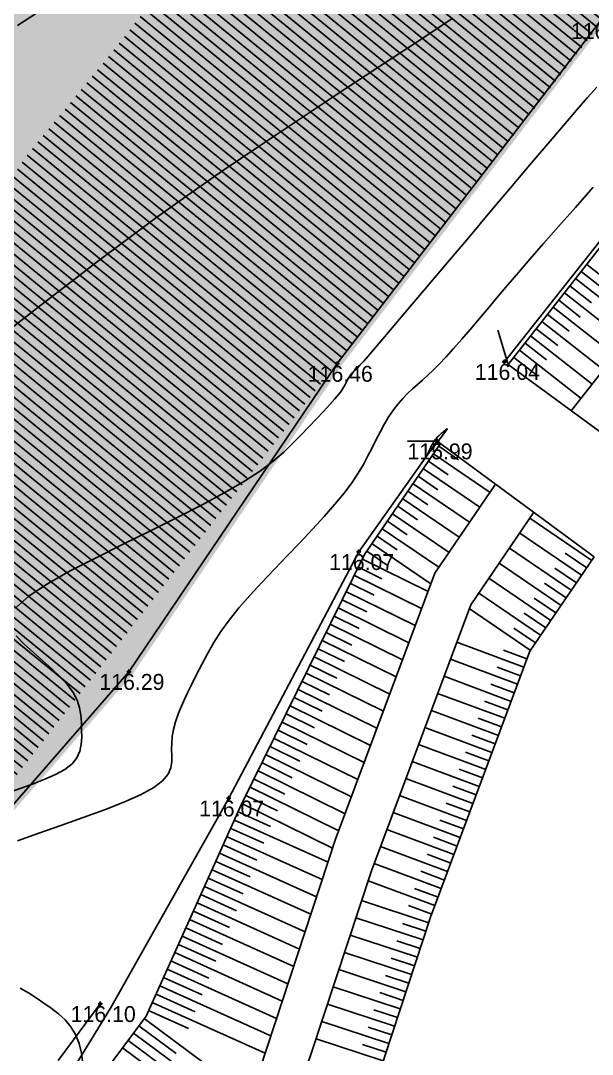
# Model space of a CAD drawing. Extents: x -196763 to -87592, y -65703 to -55832.
# Drawn here: x -87727.44 to -87714.86, y -65549.9 to -65527.14 of the extents above; entities that cross this region are included whole.
import ezdxf
from ezdxf.enums import TextEntityAlignment as Align

# ---------------------------------------------------------------- set-up
doc = ezdxf.new("R2010")
doc.units = 0
doc.header["$MEASUREMENT"] = 0
doc.header["$PDMODE"] = 34
doc.header["$PDSIZE"] = 0.05
doc.linetypes.add('DASHED', pattern=[70, 50, -20])
doc.layers.add('0_Limites_Terreno', color=30, linetype='DASHED', lineweight=35)
for name, color, linetype in [('0_PROP.trama', 251, 'Continuous'), ('0_tramas piso0', 7, 'Continuous'), ('CV', 8, 'Continuous'), ('CVD', 6, 'Continuous'), ('LEVTP_BERMA', 6, 'Continuous'), ('LEVTP_MURO', 1, 'Continuous'), ('LEVTP_RIBEIRA', 8, 'Continuous'), ('POINTS', 2, 'Continuous'), ('Z', 1, 'Continuous')]:
    doc.layers.add(name, color=color, linetype=linetype)

msp = doc.modelspace()

# ---------------------------------------------------------------- hatches: boundary and pattern name
at = {"layer": '0_PROP.trama'}
h = msp.add_hatch(dxfattribs=at)
h.set_pattern_fill('ANSI31', color=5, scale=1.5, angle=-42.143)
h.set_pattern_definition([(320.713916, (-87565.58503, -65839.24053), (0.11872367, 0.14512388), [])])
h.paths.add_polyline_path([(-87702.047, -65510.928), (-87708.364, -65507.248), (-87719.555, -65520.412), (-87719.852, -65520.772), (-87725.427, -65527.829), (-87727.256, -65530.042), (-87728.981, -65532.479), (-87729.732, -65533.703), (-87735.051, -65543.48), (-87735.571, -65544.325), (-87736.631, -65545.949), (-87735.223, -65547.087), (-87732.55, -65549.156), (-87731.442, -65548.788)])
at = {"layer": '0_tramas piso0', "transparency": 33554536}
h = msp.add_hatch(color=55, dxfattribs=at)
h.dxf.hatch_style = 1
h.paths.add_polyline_path([(-87714.683, -65527.143), (-87708.414, -65519.526), (-87702.728, -65511.908), (-87702.047, -65510.928), (-87733.16, -65492.785), (-87757.666, -65524.748), (-87752.965, -65530.076), (-87737.069, -65513.183), (-87728.347, -65503.545), (-87715.372, -65515.287), (-87722.752, -65523.442), (-87722.085, -65524.046), (-87723.426, -65525.528), (-87729.187, -65520.315), (-87743.673, -65539.795, 0.026518), (-87732.55, -65549.156), (-87731.442, -65548.788), (-87729.07, -65546.073), (-87725.06, -65541.472), (-87720.474, -65534.69)])
h.paths.add_polyline_path([(-87730.115, -65519.476), (-87734.38, -65515.617), (-87750.64, -65532.711), (-87749.534, -65533.964, 0.002029), (-87748.771, -65534.765, 0.008016), (-87745.423, -65538.132)], flags=17)

# ---------------------------------------------------------------- linework, layer by layer
at = {"layer": '0_Limites_Terreno', "ltscale": 0.02, "const_width": 0.2, "flags": 128}
msp.add_lwpolyline([(-87714.683, -65527.143), (-87708.414, -65519.526), (-87702.728, -65511.908), (-87702.047, -65510.928), (-87733.16, -65492.785), (-87757.787, -65524.906), (-87758.677, -65526.021), (-87754.184, -65530.984), (-87752.212, -65533.617), (-87749.225, -65537.03), (-87746.751, -65539.321), (-87744.372, -65541.245), (-87739.479, -65544.765), (-87733.993, -65548.35), (-87732.689, -65549.202), (-87731.442, -65548.788), (-87729.07, -65546.073), (-87725.06, -65541.472), (-87720.474, -65534.69)], close=True, dxfattribs=at)
at = {"layer": 'CV', "linetype": 'Continuous'}
for points in [[(-87725.752, -65526.094, 0), (-87727.511, -65527.25, 0)], [(-87717.929, -65527.087, 0), (-87718.762, -65527.635, 0), (-87719.628, -65528.204, 0), (-87719.628, -65528.204, 0), (-87720.499, -65528.776, 0), (-87721.358, -65529.343, 0), (-87722.196, -65529.903, 0), (-87723.001, -65530.449, 0), (-87723.764, -65530.98, 0), (-87723.764, -65530.98, 0), (-87724.476, -65531.49, 0), (-87725.145, -65531.984, 0), (-87725.781, -65532.465, 0), (-87726.396, -65532.938, 0), (-87727.001, -65533.407, 0), (-87727.001, -65533.407, 0), (-87727.602, -65533.874, 0)], [(-87714.766, -65528.602, 0), (-87714.969, -65528.834, 0), (-87715.209, -65529.111, 0), (-87715.497, -65529.447, 0), (-87715.497, -65529.447, 0), (-87715.841, -65529.851, 0), (-87716.234, -65530.314, 0), (-87716.664, -65530.822, 0), (-87717.117, -65531.359, 0), (-87717.583, -65531.911, 0), (-87717.583, -65531.911, 0), (-87718.047, -65532.462, 0), (-87718.494, -65532.992, 0), (-87718.906, -65533.479, 0), (-87719.264, -65533.903, 0), (-87719.552, -65534.241, 0), (-87719.552, -65534.241, 0), (-87719.758, -65534.48, 0), (-87719.893, -65534.635, 0), (-87719.975, -65534.725, 0), (-87720.022, -65534.773, 0), (-87720.051, -65534.8, 0), (-87720.051, -65534.8, 0), (-87720.077, -65534.824, 0), (-87720.103, -65534.848, 0), (-87720.129, -65534.874, 0), (-87720.154, -65534.902, 0), (-87720.178, -65534.933, 0), (-87720.178, -65534.933, 0), (-87720.202, -65534.969, 0), (-87720.225, -65535.007, 0), (-87720.247, -65535.048, 0), (-87720.269, -65535.09, 0), (-87720.291, -65535.133, 0), (-87720.291, -65535.133, 0), (-87720.313, -65535.177, 0), (-87720.342, -65535.227, 0), (-87720.383, -65535.288, 0), (-87720.443, -65535.366, 0), (-87720.528, -65535.466, 0), (-87720.528, -65535.466, 0), (-87720.641, -65535.593, 0), (-87720.779, -65535.741, 0), (-87720.935, -65535.907, 0), (-87721.104, -65536.084, 0), (-87721.279, -65536.266, 0), (-87721.279, -65536.266, 0), (-87721.458, -65536.45, 0), (-87721.654, -65536.639, 0), (-87721.885, -65536.836, 0), (-87722.166, -65537.048, 0), (-87722.517, -65537.277, 0), (-87722.517, -65537.277, 0), (-87722.948, -65537.528, 0), (-87723.447, -65537.797, 0), (-87723.998, -65538.08, 0), (-87724.583, -65538.371, 0), (-87725.185, -65538.667, 0), (-87725.185, -65538.667, 0), (-87725.785, -65538.964, 0), (-87726.352, -65539.255, 0), (-87726.854, -65539.537, 0), (-87727.258, -65539.805, 0), (-87727.532, -65540.055, 0)], [(-87714.841, -65530.808, 0), (-87715.235, -65531.252, 0), (-87715.604, -65531.669, 0), (-87715.937, -65532.048, 0), (-87715.937, -65532.048, 0), (-87716.23, -65532.385, 0), (-87716.488, -65532.684, 0), (-87716.72, -65532.956, 0), (-87716.934, -65533.209, 0), (-87717.14, -65533.453, 0), (-87717.14, -65533.453, 0), (-87717.343, -65533.694, 0), (-87717.543, -65533.929, 0), (-87717.735, -65534.153, 0), (-87717.916, -65534.36, 0), (-87718.082, -65534.543, 0), (-87718.082, -65534.543, 0), (-87718.23, -65534.699, 0), (-87718.363, -65534.832, 0), (-87718.484, -65534.948, 0), (-87718.598, -65535.052, 0), (-87718.708, -65535.15, 0), (-87718.708, -65535.15, 0), (-87718.818, -65535.248, 0), (-87718.926, -65535.349, 0), (-87719.033, -65535.457, 0), (-87719.138, -65535.575, 0), (-87719.24, -65535.707, 0), (-87719.24, -65535.707, 0), (-87719.338, -65535.853, 0), (-87719.433, -65536.014, 0), (-87719.526, -65536.184, 0), (-87719.618, -65536.361, 0), (-87719.708, -65536.541, 0), (-87719.708, -65536.541, 0), (-87719.8, -65536.722, 0), (-87719.9, -65536.908, 0), (-87720.015, -65537.104, 0), (-87720.153, -65537.313, 0), (-87720.322, -65537.54, 0), (-87720.322, -65537.54, 0), (-87720.526, -65537.788, 0), (-87720.762, -65538.055, 0), (-87721.021, -65538.336, 0), (-87721.295, -65538.625, 0), (-87721.577, -65538.919, 0), (-87721.577, -65538.919, 0), (-87721.86, -65539.214, 0), (-87722.135, -65539.506, 0), (-87722.397, -65539.792, 0), (-87722.638, -65540.07, 0), (-87722.853, -65540.336, 0), (-87722.853, -65540.336, 0), (-87723.035, -65540.59, 0), (-87723.191, -65540.833, 0), (-87723.326, -65541.067, 0), (-87723.448, -65541.296, 0), (-87723.563, -65541.522, 0), (-87723.563, -65541.522, 0), (-87723.676, -65541.746, 0), (-87723.785, -65541.968, 0), (-87723.884, -65542.182, 0), (-87723.969, -65542.384, 0), (-87724.035, -65542.573, 0), (-87724.035, -65542.573, 0), (-87724.08, -65542.744, 0), (-87724.106, -65542.901, 0), (-87724.118, -65543.046, 0), (-87724.121, -65543.184, 0), (-87724.119, -65543.319, 0), (-87724.119, -65543.319, 0), (-87724.119, -65543.453, 0), (-87724.139, -65543.589, 0), (-87724.199, -65543.728, 0), (-87724.318, -65543.872, 0), (-87724.515, -65544.022, 0), (-87724.515, -65544.022, 0), (-87724.805, -65544.18, 0), (-87725.174, -65544.343, 0), (-87725.601, -65544.512, 0), (-87726.069, -65544.684, 0), (-87726.556, -65544.857, 0), (-87726.556, -65544.857, 0), (-87727.043, -65545.03, 0), (-87727.511, -65545.197, 0)], [(-87727.539, -65540.685, 0), (-87727.368, -65540.87, 0), (-87727.164, -65541.05, 0), (-87727.164, -65541.05, 0), (-87726.956, -65541.23, 0), (-87726.756, -65541.409, 0), (-87726.573, -65541.586, 0), (-87726.415, -65541.761, 0), (-87726.289, -65541.933, 0), (-87726.289, -65541.933, 0), (-87726.202, -65542.101, 0), (-87726.148, -65542.267, 0), (-87726.118, -65542.43, 0), (-87726.105, -65542.592, 0), (-87726.101, -65542.753, 0), (-87726.101, -65542.753, 0), (-87726.099, -65542.914, 0), (-87726.109, -65543.072, 0), (-87726.14, -65543.225, 0), (-87726.204, -65543.37, 0), (-87726.312, -65543.504, 0), (-87726.312, -65543.504, 0), (-87726.471, -65543.626, 0), (-87726.674, -65543.738, 0), (-87726.909, -65543.842, 0), (-87727.167, -65543.941, 0), (-87727.435, -65544.037, 0), (-87727.435, -65544.037, 0), (-87727.704, -65544.133, 0)]]:
    msp.add_polyline3d(points, dxfattribs=at)
at = {"layer": 'CVD', "linetype": 'Continuous'}
for points in [[(-87718.253, -65536.396, 0), (-87718.275, -65536.425, 0), (-87718.291, -65536.445, 0), (-87718.31, -65536.469, 0), (-87718.33, -65536.495, 0), (-87718.349, -65536.519, 0), (-87718.365, -65536.539, 0), (-87718.365, -65536.539, 0), (-87718.376, -65536.554, 0), (-87718.384, -65536.564, 0), (-87718.39, -65536.572, 0), (-87718.398, -65536.583, 0), (-87718.409, -65536.597, 0), (-87718.409, -65536.597, 0), (-87718.425, -65536.617, 0), (-87718.443, -65536.639, 0), (-87718.461, -65536.66, 0), (-87718.475, -65536.675, 0), (-87718.483, -65536.68, 0), (-87718.483, -65536.68, 0), (-87718.482, -65536.671, 0), (-87718.474, -65536.651, 0), (-87718.461, -65536.621, 0), (-87718.444, -65536.587, 0), (-87718.425, -65536.549, 0), (-87718.425, -65536.549, 0), (-87718.406, -65536.511, 0), (-87718.387, -65536.473, 0), (-87718.368, -65536.438, 0), (-87718.349, -65536.405, 0), (-87718.331, -65536.376, 0), (-87718.331, -65536.376, 0), (-87718.313, -65536.352, 0), (-87718.295, -65536.331, 0), (-87718.278, -65536.313, 0), (-87718.26, -65536.296, 0), (-87718.243, -65536.281, 0), (-87718.243, -65536.281, 0), (-87718.226, -65536.265, 0), (-87718.208, -65536.249, 0), (-87718.189, -65536.232, 0), (-87718.167, -65536.213, 0), (-87718.143, -65536.192, 0), (-87718.143, -65536.192, 0), (-87718.116, -65536.168, 0), (-87718.09, -65536.146, 0), (-87718.069, -65536.13, 0), (-87718.057, -65536.124, 0), (-87718.059, -65536.134, 0), (-87718.059, -65536.134, 0), (-87718.076, -65536.162, 0), (-87718.105, -65536.204, 0), (-87718.141, -65536.251, 0), (-87718.177, -65536.298, 0), (-87718.208, -65536.339, 0), (-87718.208, -65536.339, 0), (-87718.23, -65536.367, 0), (-87718.243, -65536.383, 0), (-87718.25, -65536.392, 0)], [(-87726.073, -65550.106, 0), (-87726.107, -65549.872, 0), (-87726.158, -65549.655, 0), (-87726.234, -65549.458, 0), (-87726.234, -65549.458, 0), (-87726.338, -65549.288, 0), (-87726.466, -65549.138, 0), (-87726.612, -65549.005, 0), (-87726.77, -65548.883, 0), (-87726.935, -65548.767, 0), (-87726.935, -65548.767, 0), (-87727.101, -65548.652, 0), (-87727.273, -65548.541, 0), (-87727.457, -65548.44, 0)]]:
    msp.add_polyline3d(points, dxfattribs=at)
at = {"layer": 'LEVTP_BERMA', "linetype": 'Continuous'}
for p, q in [((-87720.474, -65534.69), (-87714.683, -65527.143)), ((-87711.221, -65527.591), (-87716.796, -65534.648)), ((-87725.06, -65541.472), (-87720.474, -65534.69)), ((-87718.278, -65536.397), (-87720.003, -65538.834)), ((-87720.003, -65538.834), (-87722.864, -65544.259)), ((-87729.07, -65546.073), (-87725.06, -65541.472)), ((-87722.864, -65544.259), (-87725.467, -65548.88)), ((-87725.691, -65548.784), (-87726.619, -65550.033))]:
    msp.add_line(p, q, dxfattribs=at)
at = {"layer": 'LEVTP_MURO', "linetype": 'Continuous'}
for p, q in [((-87716.712, -65534.709), (-87716.942, -65533.956)), ((-87716.712, -65534.709), (-87713.328, -65537.2)), ((-87718.278, -65536.397), (-87718.93, -65536.397)), ((-87718.278, -65536.397), (-87714.819, -65538.943)), ((-87725.467, -65548.88), (-87726.361, -65550.34))]:
    msp.add_line(p, q, dxfattribs=at)
at = {"layer": 'LEVTP_RIBEIRA', "color": 1, "linetype": 'Continuous'}
msp.add_lwpolyline([(-87716.712, -65534.709), (-87713.108, -65530.111), (-87711.038, -65527.782), (-87705.035, -65520.875), (-87698.854, -65513.43), (-87693.553, -65507.555)], dxfattribs=at)
at = {"layer": 'LEVTP_RIBEIRA', "color": 120, "linetype": 'Continuous'}
msp.add_lwpolyline([(-87715.324, -65535.731), (-87711.44, -65530.777), (-87709.441, -65528.527), (-87703.391, -65521.567), (-87697.235, -65514.152), (-87691.992, -65508.341)], dxfattribs=at)
at = {"layer": 'LEVTP_RIBEIRA', "linetype": 'Continuous'}
for points in [[(-87714.985, -65532.505), (-87713.629, -65533.569)], [(-87715.232, -65532.82), (-87713.876, -65533.883)], [(-87715.108, -65532.663), (-87714.634, -65533.035)], [(-87715.355, -65532.978), (-87714.88, -65533.35)], [(-87715.602, -65533.293), (-87715.127, -65533.665)], [(-87715.478, -65533.135), (-87714.122, -65534.198)], [(-87715.725, -65533.45), (-87714.369, -65534.513)], [(-87715.849, -65533.607), (-87715.374, -65533.979)], [(-87716.095, -65533.922), (-87715.621, -65534.294)], [(-87715.972, -65533.765), (-87714.616, -65534.828)], [(-87716.219, -65534.08), (-87714.863, -65535.143)], [(-87716.466, -65534.394), (-87715.109, -65535.457)], [(-87716.342, -65534.237), (-87715.868, -65534.609)], [(-87716.589, -65534.552), (-87716.114, -65534.924)], [(-87718.355, -65536.674), (-87717.112, -65537.524)], [(-87718.243, -65536.509), (-87717.807, -65536.806)], [(-87718.468, -65536.839), (-87718.033, -65537.136)], [(-87718.694, -65537.169), (-87718.259, -65537.467)], [(-87718.581, -65537.004), (-87717.338, -65537.854)], [(-87718.807, -65537.334), (-87717.563, -65538.184)], [(-87718.92, -65537.499), (-87718.484, -65537.797)], [(-87719.145, -65537.83), (-87718.71, -65538.127)], [(-87719.033, -65537.664), (-87717.789, -65538.514)], [(-87719.258, -65537.995), (-87718.015, -65538.845)], [(-87719.371, -65538.16), (-87718.936, -65538.457)], [(-87714.872, -65539.021), (-87716.234, -65538.09)], [(-87719.597, -65538.49), (-87719.158, -65538.79)], [(-87719.484, -65538.325), (-87718.24, -65539.175)], [(-87715.098, -65539.351), (-87716.46, -65538.421)], [(-87719.71, -65538.655), (-87718.416, -65539.539)], [(-87715.324, -65539.681), (-87716.686, -65538.751)], [(-87719.922, -65538.993), (-87718.477, -65539.704)], [(-87719.823, -65538.82), (-87719.355, -65539.139)], [(-87714.985, -65539.186), (-87715.462, -65538.86)], [(-87720.01, -65539.173), (-87719.498, -65539.425)], [(-87715.55, -65540.012), (-87716.911, -65539.081)], [(-87715.211, -65539.516), (-87715.688, -65539.191)], [(-87720.099, -65539.352), (-87718.618, -65540.081)], [(-87715.775, -65540.342), (-87717.137, -65539.411)], [(-87720.187, -65539.531), (-87719.662, -65539.79)], [(-87715.437, -65539.847), (-87715.913, -65539.521)], [(-87720.364, -65539.89), (-87719.826, -65540.155)], [(-87720.275, -65539.711), (-87718.758, -65540.458)], [(-87716.001, -65540.672), (-87717.363, -65539.741)], [(-87715.662, -65540.177), (-87716.139, -65539.851)], [(-87720.452, -65540.07), (-87718.899, -65540.834)], [(-87716.227, -65541.002), (-87717.57, -65540.084)], [(-87720.54, -65540.249), (-87719.99, -65540.52)], [(-87715.888, -65540.507), (-87716.365, -65540.181)], [(-87720.629, -65540.429), (-87719.039, -65541.211)], [(-87716.114, -65540.837), (-87716.59, -65540.512)], [(-87720.805, -65540.787), (-87719.18, -65541.588)], [(-87720.717, -65540.608), (-87720.154, -65540.885)], [(-87720.894, -65540.967), (-87720.318, -65541.25)], [(-87716.371, -65541.375), (-87717.846, -65540.825)], [(-87716.301, -65541.188), (-87716.817, -65540.995)], [(-87720.982, -65541.146), (-87719.32, -65541.964)], [(-87716.511, -65541.75), (-87717.986, -65541.199)], [(-87721.07, -65541.326), (-87720.482, -65541.615)], [(-87716.441, -65541.562), (-87716.957, -65541.37)], [(-87721.247, -65541.685), (-87720.646, -65541.98)], [(-87721.159, -65541.505), (-87719.461, -65542.341)], [(-87716.65, -65542.125), (-87718.126, -65541.574)], [(-87721.335, -65541.864), (-87719.601, -65542.718)], [(-87716.79, -65542.499), (-87718.266, -65541.949)], [(-87716.58, -65541.937), (-87717.097, -65541.745)], [(-87721.424, -65542.044), (-87720.81, -65542.345)], [(-87716.72, -65542.312), (-87717.237, -65542.119)], [(-87721.6, -65542.402), (-87720.974, -65542.711)], [(-87721.512, -65542.223), (-87719.742, -65543.094)], [(-87716.93, -65542.874), (-87718.405, -65542.324)], [(-87721.689, -65542.582), (-87719.882, -65543.471)], [(-87716.86, -65542.687), (-87717.376, -65542.494)], [(-87721.777, -65542.761), (-87721.138, -65543.076)], [(-87717.07, -65543.249), (-87718.545, -65542.699)], [(-87721.865, -65542.941), (-87720.023, -65543.848)], [(-87717.209, -65543.624), (-87718.685, -65543.073)], [(-87717, -65543.061), (-87717.516, -65542.869)], [(-87722.042, -65543.3), (-87720.163, -65544.225)], [(-87721.954, -65543.12), (-87721.302, -65543.441)], [(-87717.14, -65543.436), (-87717.656, -65543.244)], [(-87722.13, -65543.479), (-87721.466, -65543.806)], [(-87717.349, -65543.998), (-87718.825, -65543.448)], [(-87722.219, -65543.658), (-87720.304, -65544.601)], [(-87717.279, -65543.811), (-87717.796, -65543.618)], [(-87722.307, -65543.838), (-87721.63, -65544.171)], [(-87717.489, -65544.373), (-87718.964, -65543.823)], [(-87717.419, -65544.186), (-87717.935, -65543.993)], [(-87722.484, -65544.197), (-87721.794, -65544.536)], [(-87722.395, -65544.017), (-87720.444, -65544.978)], [(-87717.629, -65544.748), (-87719.104, -65544.198)], [(-87722.572, -65544.376), (-87720.577, -65545.358)], [(-87717.559, -65544.561), (-87718.075, -65544.368)], [(-87722.655, -65544.558), (-87721.942, -65544.88)], [(-87717.768, -65545.123), (-87719.244, -65544.573)], [(-87722.737, -65544.74), (-87720.679, -65545.668)], [(-87717.699, -65544.935), (-87718.215, -65544.743)], [(-87722.902, -65545.105), (-87720.805, -65546.05)], [(-87722.82, -65544.923), (-87722.093, -65545.25)], [(-87717.908, -65545.498), (-87719.384, -65544.947)], [(-87717.838, -65545.31), (-87718.355, -65545.118)], [(-87722.984, -65545.287), (-87722.243, -65545.621)], [(-87718.048, -65545.872), (-87719.524, -65545.322)], [(-87723.066, -65545.47), (-87720.931, -65546.432)], [(-87717.978, -65545.685), (-87718.495, -65545.492)], [(-87723.148, -65545.652), (-87722.394, -65545.992)], [(-87718.188, -65546.247), (-87719.663, -65545.697)], [(-87723.313, -65546.017), (-87722.545, -65546.363)], [(-87723.231, -65545.834), (-87721.057, -65546.814)], [(-87718.118, -65546.06), (-87718.634, -65545.867)], [(-87723.395, -65546.199), (-87721.182, -65547.196)], [(-87718.328, -65546.622), (-87719.795, -65546.075)], [(-87718.258, -65546.435), (-87718.774, -65546.242)], [(-87723.477, -65546.381), (-87722.696, -65546.734)], [(-87723.559, -65546.564), (-87721.308, -65547.579)], [(-87718.463, -65546.998), (-87719.939, -65546.512)], [(-87718.397, -65546.809), (-87718.908, -65546.619)], [(-87723.724, -65546.928), (-87721.434, -65547.961)], [(-87723.642, -65546.746), (-87722.847, -65547.104)], [(-87718.588, -65547.378), (-87720.064, -65546.892)], [(-87723.806, -65547.111), (-87722.998, -65547.475)], [(-87718.525, -65547.188), (-87719.042, -65547.018)], [(-87723.888, -65547.293), (-87721.56, -65548.343)], [(-87718.713, -65547.758), (-87720.189, -65547.272)], [(-87718.65, -65547.568), (-87719.167, -65547.398)], [(-87723.97, -65547.475), (-87723.149, -65547.846)], [(-87724.135, -65547.84), (-87723.299, -65548.217)], [(-87724.053, -65547.658), (-87721.685, -65548.725)], [(-87718.838, -65548.138), (-87720.314, -65547.652)], [(-87718.775, -65547.948), (-87719.292, -65547.778)], [(-87724.217, -65548.022), (-87721.811, -65549.107)], [(-87718.963, -65548.518), (-87720.439, -65548.032)], [(-87724.299, -65548.205), (-87723.45, -65548.587)], [(-87718.9, -65548.328), (-87719.417, -65548.158)], [(-87724.381, -65548.387), (-87721.937, -65549.489)], [(-87719.088, -65548.898), (-87720.564, -65548.412)], [(-87719.025, -65548.708), (-87719.542, -65548.538)], [(-87724.546, -65548.752), (-87722.063, -65549.871)], [(-87724.463, -65548.569), (-87723.601, -65548.958)], [(-87724.628, -65548.934), (-87723.752, -65549.329)], [(-87719.213, -65549.278), (-87720.689, -65548.792)], [(-87719.15, -65549.088), (-87719.667, -65548.918)], [(-87724.723, -65549.109), (-87722.396, -65550.837)], [(-87719.338, -65549.658), (-87720.814, -65549.172)], [(-87724.961, -65549.43), (-87722.588, -65551.193)], [(-87724.842, -65549.269), (-87724.019, -65549.88)], [(-87719.276, -65549.468), (-87719.792, -65549.298)], [(-87725.08, -65549.591), (-87724.241, -65550.214)], [(-87719.463, -65550.038), (-87720.939, -65549.552)], [(-87719.401, -65549.848), (-87719.917, -65549.678)], [(-87725.2, -65549.751), (-87722.779, -65551.548)]]:
    msp.add_lwpolyline(points, dxfattribs=at)
at = {"layer": 'LEVTP_RIBEIRA', "color": 1, "linetype": 'Continuous', "elevation": 115.552}
for points in [[(-87730.268, -65560.54), (-87728.665, -65555.638), (-87726.135, -65551.011), (-87724.682, -65549.054), (-87722.587, -65544.407), (-87719.874, -65538.896), (-87718.203, -65536.451)], [(-87727.13, -65564.014), (-87724.067, -65559.301), (-87721.3, -65554.397), (-87720.267, -65552.48), (-87718.422, -65546.876), (-87716.238, -65541.019), (-87714.819, -65538.943)]]:
    msp.add_lwpolyline(points, dxfattribs=at)
at = {"layer": 'LEVTP_RIBEIRA', "color": 120, "linetype": 'Continuous', "elevation": 115.552}
for points in [[(-87728.994, -65561.95), (-87726.157, -65557.585), (-87723.39, -65552.681), (-87722.356, -65550.763), (-87720.512, -65545.159), (-87718.327, -65539.302), (-87716.99, -65537.345)], [(-87728.272, -65562.75), (-87725.367, -65558.281), (-87722.6, -65553.377), (-87721.567, -65551.459), (-87719.722, -65545.855), (-87717.538, -65539.998), (-87716.148, -65537.964)]]:
    msp.add_lwpolyline(points, dxfattribs=at)
at = {"layer": 'POINTS'}
for p in [(-87720.474, -65534.69, 116.463), (-87716.796, -65534.648, 116.045), (-87718.278, -65536.397, 115.989), (-87720.003, -65538.834, 116.067), (-87725.06, -65541.472, 116.292), (-87722.864, -65544.259, 116.075), (-87725.691, -65548.784, 116.101)]:
    msp.add_point(p, dxfattribs=at)

# ---------------------------------------------------------------- texts
at = {"layer": 'Z'}
for s, p in [(' 116.53', (-87714.683, -65527.543, 116.529)), (' 116.46', (-87720.474, -65535.09, 116.463)), (' 116.04', (-87716.796, -65535.048, 116.045)), (' 115.99', (-87718.278, -65536.797, 115.989)), (' 116.07', (-87720.003, -65539.234, 116.067)), (' 116.29', (-87725.06, -65541.872, 116.292)), (' 116.07', (-87722.864, -65544.659, 116.075)), (' 116.10', (-87725.691, -65549.184, 116.101))]:
    msp.add_text(s, height=0.35, dxfattribs=at).set_placement(p, align=Align.CENTER)

doc.saveas('drawing.dxf')
